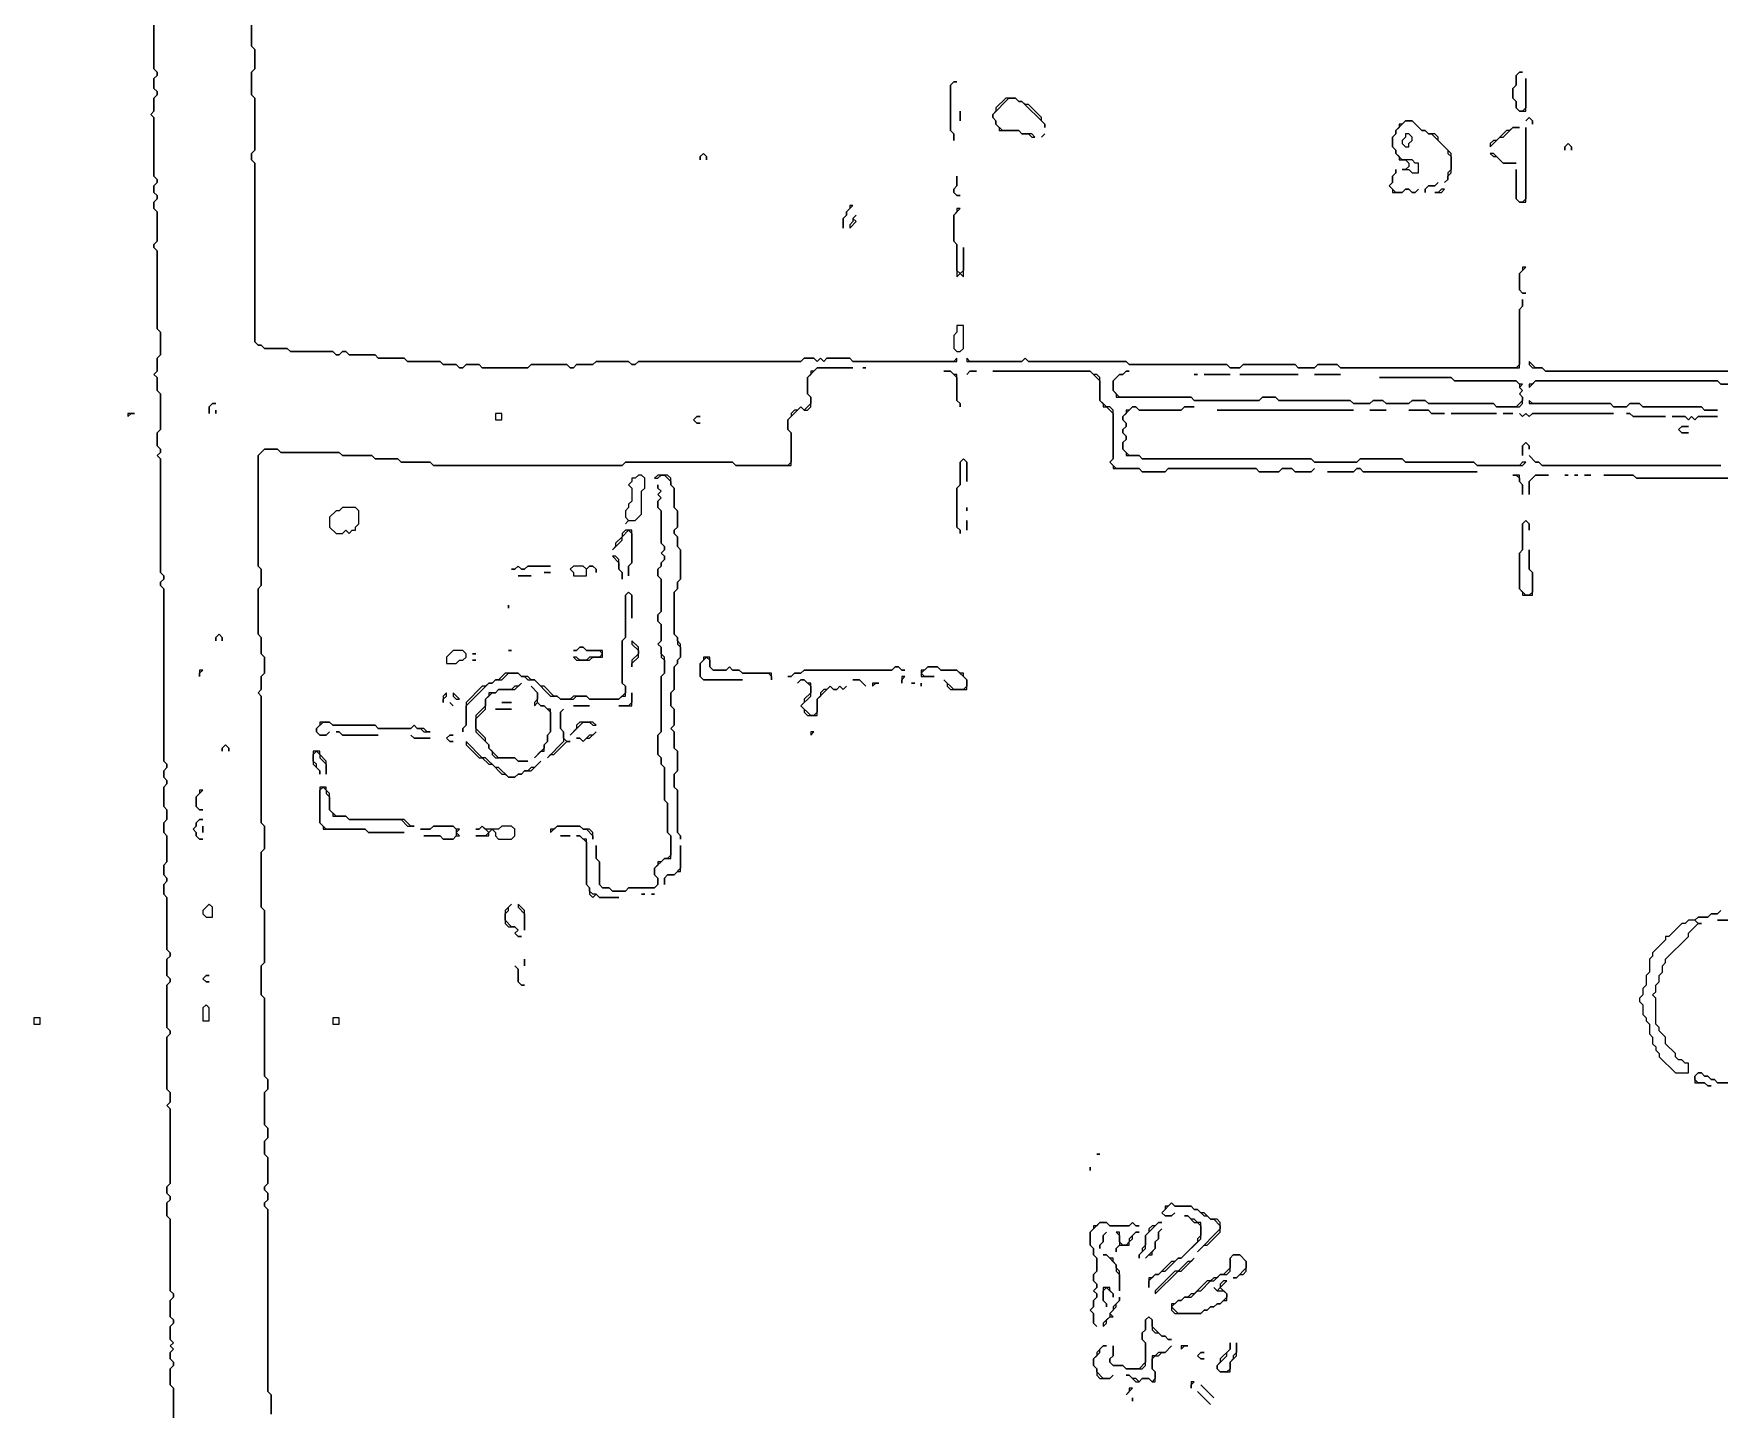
# Model space of a CAD drawing. Header units: metres. Extents: x 0 to 3575, y 1 to 2763.
# Drawn here: x 955 to 1474, y 1730 to 2154 of the extents above; entities that cross this region are included whole.
import ezdxf

# ---------------------------------------------------------------- set-up
doc = ezdxf.new("R2010")
doc.units = ezdxf.units.M

msp = doc.modelspace()

# ---------------------------------------------------------------- linework, layer by layer
for points in [[(992, 2160), (992, 2143), (993, 2142), (993, 2141), (992, 2140), (992, 2137), (993, 2136), (993, 2135), (992, 2134), (992, 2130), (991, 2129), (992, 2128), (992, 2110), (993, 2109), (993, 2108), (992, 2107), (992, 2105), (993, 2104), (993, 2103), (992, 2102), (992, 2100), (993, 2099), (993, 2090), (992, 2089), (992, 2088), (993, 2087), (993, 2063), (994, 2062), (994, 2055), (993, 2054), (993, 2050), (992, 2049), (993, 2048), (993, 2044), (994, 2043), (994, 2032), (993, 2031), (993, 2027), (994, 2026), (994, 2025), (993, 2024), (994, 2023), (994, 1988), (995, 1987), (995, 1986), (994, 1985), (994, 1984), (995, 1983), (995, 1930), (996, 1929), (996, 1928), (995, 1927), (995, 1925), (996, 1924), (996, 1923), (995, 1922), (995, 1916), (996, 1915), (996, 1912), (995, 1911), (995, 1908), (996, 1907), (996, 1899), (995, 1898), (995, 1895), (996, 1894), (996, 1893), (995, 1892), (995, 1889), (996, 1888), (996, 1872), (997, 1871), (997, 1870), (996, 1869), (996, 1864), (997, 1863), (997, 1862), (996, 1861), (996, 1848), (997, 1847), (997, 1846), (996, 1845), (996, 1829), (997, 1828), (997, 1825), (996, 1824), (997, 1823), (997, 1800), (996, 1799), (996, 1797), (997, 1796), (997, 1795), (996, 1794), (996, 1790), (997, 1789), (997, 1767), (998, 1766), (998, 1765), (997, 1764), (997, 1759), (998, 1758), (998, 1757), (997, 1756), (997, 1752), (998, 1751), (997, 1750), (998, 1749), (997, 1748), (997, 1746), (998, 1745), (998, 1744), (997, 1743), (997, 1738), (998, 1737), (998, 1720)], [(998, 1720), (998, 1737), (997, 1738), (997, 1743), (998, 1744), (998, 1745), (997, 1746), (997, 1748), (998, 1749), (997, 1750), (998, 1751), (997, 1752), (997, 1756), (998, 1757), (998, 1758), (997, 1759), (997, 1764), (998, 1765), (998, 1766), (997, 1767), (997, 1789), (996, 1790), (996, 1794), (997, 1795), (997, 1796), (996, 1797), (996, 1799), (997, 1800), (997, 1823), (996, 1824), (997, 1825), (997, 1828), (996, 1829), (996, 1845), (997, 1846), (997, 1847), (996, 1848), (996, 1861), (997, 1862), (997, 1863), (996, 1864), (996, 1869), (997, 1870), (997, 1871), (996, 1872), (996, 1888), (995, 1889), (995, 1892), (996, 1893), (996, 1894), (995, 1895), (995, 1898), (996, 1899), (996, 1907), (995, 1908), (995, 1911), (996, 1912), (996, 1915), (995, 1916), (995, 1922), (996, 1923), (996, 1924), (995, 1925), (995, 1927), (996, 1928), (996, 1929), (995, 1930), (995, 1983), (994, 1984), (994, 1985), (995, 1986), (995, 1987), (994, 1988), (994, 2023), (993, 2024), (994, 2025), (994, 2026), (993, 2027), (993, 2031), (994, 2032), (994, 2043), (993, 2044), (993, 2048), (992, 2049), (993, 2050), (993, 2054), (994, 2055), (994, 2062), (993, 2063), (993, 2087), (992, 2088), (992, 2089), (993, 2090), (993, 2099), (992, 2100), (992, 2102), (993, 2103), (993, 2104), (992, 2105), (992, 2107), (993, 2108), (993, 2109), (992, 2110), (992, 2128), (991, 2129), (992, 2130), (992, 2134), (993, 2135), (993, 2136), (992, 2137), (992, 2140), (993, 2141), (993, 2142), (992, 2143), (992, 2160)], [(1022, 2160), (1022, 2150), (1023, 2149), (1023, 2143), (1022, 2142), (1022, 2135), (1023, 2134), (1023, 2118), (1022, 2117), (1022, 2115), (1023, 2114), (1023, 2059), (1024, 2058), (1025, 2058), (1026, 2057), (1033, 2057), (1034, 2056), (1047, 2056), (1048, 2055), (1049, 2055), (1050, 2056), (1051, 2056), (1052, 2055), (1060, 2055), (1061, 2054), (1069, 2054), (1070, 2053), (1080, 2053), (1081, 2052), (1085, 2052), (1086, 2051), (1087, 2051), (1088, 2052), (1092, 2052), (1093, 2051), (1107, 2051), (1108, 2052), (1119, 2052), (1120, 2051), (1121, 2051), (1122, 2052), (1127, 2052), (1128, 2053), (1138, 2053), (1139, 2052), (1140, 2052), (1141, 2053), (1191, 2053), (1192, 2054), (1195, 2054), (1196, 2053), (1197, 2054), (1198, 2053), (1199, 2054), (1206, 2054), (1207, 2053), (1239, 2053), (1239, 2054), (1238, 2053), (1207, 2053), (1206, 2054), (1199, 2054), (1198, 2053), (1197, 2054), (1196, 2053), (1195, 2054), (1192, 2054), (1191, 2053), (1141, 2053), (1140, 2052), (1139, 2052), (1138, 2053), (1128, 2053), (1127, 2052), (1122, 2052), (1121, 2051), (1120, 2051), (1119, 2052), (1108, 2052), (1107, 2051), (1093, 2051), (1092, 2052), (1088, 2052), (1087, 2051), (1086, 2051), (1085, 2052), (1081, 2052), (1080, 2053), (1070, 2053), (1069, 2054), (1061, 2054), (1060, 2055), (1052, 2055), (1051, 2056), (1050, 2056), (1049, 2055), (1048, 2055), (1047, 2056), (1034, 2056), (1033, 2057), (1026, 2057), (1025, 2058), (1024, 2058), (1023, 2059), (1023, 2114), (1022, 2115), (1022, 2117), (1023, 2118), (1023, 2134), (1022, 2135), (1022, 2142), (1023, 2143), (1023, 2149), (1022, 2150), (1022, 2160)], [(1028, 1729), (1028, 1735), (1027, 1736), (1027, 1792), (1026, 1793), (1026, 1794), (1027, 1795), (1027, 1797), (1026, 1798), (1026, 1799), (1027, 1800), (1027, 1808), (1026, 1809), (1026, 1813), (1027, 1814), (1027, 1817), (1026, 1818), (1026, 1828), (1027, 1829), (1027, 1832), (1026, 1833), (1026, 1857), (1025, 1858), (1025, 1867), (1026, 1868), (1026, 1884), (1025, 1885), (1025, 1902), (1026, 1903), (1026, 1910), (1025, 1911), (1025, 1950), (1024, 1951), (1025, 1952), (1025, 1956), (1026, 1957), (1026, 1962), (1025, 1963), (1025, 1968), (1024, 1969), (1024, 1983), (1025, 1984), (1025, 1989), (1024, 1990), (1024, 2024), (1026, 2026), (1030, 2026), (1031, 2025), (1049, 2025), (1050, 2024), (1059, 2024), (1060, 2023), (1067, 2023), (1068, 2022), (1077, 2022), (1078, 2021), (1136, 2021), (1137, 2022), (1170, 2022), (1171, 2021), (1188, 2021), (1188, 2031), (1187, 2032), (1187, 2035), (1191, 2039), (1192, 2038), (1193, 2038), (1194, 2039), (1194, 2042), (1193, 2043), (1193, 2048), (1196, 2051), (1207, 2051), (1196, 2051), (1195, 2050), (1194, 2050), (1194, 2049), (1193, 2048), (1193, 2043), (1194, 2042), (1194, 2040), (1192, 2038), (1191, 2039), (1190, 2038), (1189, 2038), (1188, 2037), (1188, 2036), (1187, 2035), (1187, 2032), (1188, 2031), (1188, 2022), (1187, 2021), (1171, 2021), (1170, 2022), (1137, 2022), (1136, 2021), (1078, 2021), (1077, 2022), (1068, 2022), (1067, 2023), (1060, 2023), (1059, 2024), (1050, 2024), (1049, 2025), (1031, 2025), (1030, 2026), (1026, 2026), (1024, 2024), (1024, 1990), (1025, 1989), (1025, 1984), (1024, 1983), (1024, 1969), (1025, 1968), (1025, 1963), (1026, 1962), (1026, 1957), (1025, 1956), (1025, 1952), (1024, 1951), (1025, 1950), (1025, 1911), (1026, 1910), (1026, 1903), (1025, 1902), (1025, 1885), (1026, 1884), (1026, 1868), (1025, 1867), (1025, 1858), (1026, 1857), (1026, 1833), (1027, 1832), (1027, 1829), (1026, 1828), (1026, 1818), (1027, 1817), (1027, 1814), (1026, 1813), (1026, 1809), (1027, 1808), (1027, 1800), (1026, 1799), (1026, 1798), (1027, 1797), (1027, 1795), (1026, 1794), (1026, 1793), (1027, 1792), (1027, 1736), (1028, 1735), (1028, 1729)], [(1482, 2050), (1420, 2050), (1419, 2051), (1417, 2051), (1415, 2053), (1415, 2052), (1416, 2051), (1419, 2051), (1420, 2050), (1482, 2050)], [(1474, 2021), (1419, 2021), (1418, 2022), (1417, 2022), (1415, 2024), (1417, 2022), (1418, 2022), (1419, 2021), (1474, 2021)], [(1539, 2017), (1448, 2017), (1447, 2018), (1438, 2018), (1447, 2018), (1448, 2017), (1539, 2017)], [(1474, 1884), (1473, 1883), (1471, 1883), (1470, 1882), (1467, 1882), (1466, 1881), (1464, 1881), (1463, 1880), (1462, 1880), (1458, 1876), (1457, 1876), (1457, 1875), (1453, 1871), (1453, 1870), (1452, 1869), (1452, 1865), (1451, 1864), (1451, 1861), (1450, 1860), (1450, 1858), (1449, 1857), (1449, 1856), (1450, 1855), (1450, 1852), (1451, 1851), (1451, 1850), (1452, 1849), (1452, 1846), (1453, 1845), (1453, 1843), (1454, 1842), (1454, 1841), (1455, 1840), (1455, 1839), (1460, 1834), (1464, 1834), (1464, 1837), (1463, 1837), (1462, 1838), (1461, 1838), (1460, 1839), (1460, 1840), (1457, 1843), (1457, 1845), (1455, 1847), (1455, 1848), (1454, 1849), (1454, 1857), (1453, 1858), (1454, 1859), (1454, 1861), (1455, 1862), (1455, 1864), (1456, 1865), (1456, 1867), (1457, 1868), (1457, 1869), (1464, 1876), (1464, 1877), (1467, 1880), (1468, 1880), (1467, 1880), (1466, 1881), (1467, 1882), (1470, 1882), (1471, 1883), (1473, 1883), (1474, 1884)], [(1481, 1881), (1473, 1881), (1481, 1881)], [(1490, 1831), (1473, 1831), (1472, 1832), (1471, 1832), (1470, 1833), (1469, 1833), (1468, 1834), (1467, 1834), (1466, 1833), (1466, 1831), (1469, 1831), (1470, 1830), (1471, 1830), (1470, 1830), (1469, 1831), (1467, 1831), (1466, 1832), (1466, 1833), (1467, 1834), (1468, 1834), (1469, 1833), (1470, 1833), (1471, 1832), (1472, 1832), (1473, 1831), (1490, 1831)]]:
    msp.add_lwpolyline(points)
for points in [[(1412, 2142), (1411, 2141), (1411, 2138), (1410, 2137), (1410, 2134), (1411, 2133), (1411, 2131), (1412, 2130), (1414, 2130), (1414, 2140), (1414, 2131), (1413, 2130), (1412, 2130), (1411, 2131), (1411, 2133), (1410, 2134), (1410, 2137), (1411, 2138), (1411, 2141), (1412, 2142), (1413, 2142)], [(1238, 2139), (1237, 2138), (1237, 2124), (1238, 2123), (1238, 2121), (1238, 2123), (1237, 2124), (1237, 2138), (1238, 2139), (1239, 2139)], [(1254, 2134), (1251, 2131), (1251, 2130), (1250, 2129), (1250, 2128), (1251, 2127), (1251, 2126), (1252, 2125), (1252, 2124), (1258, 2124), (1259, 2123), (1261, 2123), (1262, 2122), (1263, 2122), (1262, 2123), (1259, 2123), (1258, 2124), (1253, 2124), (1251, 2126), (1251, 2127), (1250, 2128), (1250, 2129), (1255, 2134), (1257, 2134), (1258, 2133), (1259, 2133), (1266, 2126), (1266, 2125), (1266, 2126), (1265, 2127), (1265, 2128), (1261, 2132), (1260, 2132), (1259, 2133), (1258, 2133), (1257, 2134)], [(1240, 2130), (1240, 2127)], [(1377, 2127), (1376, 2126), (1375, 2126), (1375, 2125), (1374, 2124), (1374, 2123), (1373, 2122), (1373, 2119), (1374, 2118), (1374, 2117), (1375, 2116), (1375, 2115), (1377, 2115), (1378, 2114), (1378, 2113), (1377, 2112), (1376, 2112), (1378, 2112), (1379, 2111), (1381, 2111), (1381, 2114), (1380, 2114), (1379, 2115), (1376, 2115), (1374, 2117), (1374, 2118), (1373, 2119), (1373, 2122), (1374, 2123), (1374, 2124), (1377, 2127), (1379, 2127), (1382, 2124), (1383, 2124), (1384, 2123), (1385, 2123), (1390, 2118), (1390, 2117), (1391, 2116), (1391, 2112), (1390, 2111), (1390, 2109), (1389, 2108), (1390, 2109), (1390, 2110), (1391, 2111), (1391, 2117), (1387, 2121), (1387, 2122), (1386, 2123), (1384, 2123), (1383, 2124), (1382, 2124), (1379, 2127)], [(1415, 2128), (1414, 2127), (1415, 2128), (1416, 2127), (1416, 2126), (1416, 2127)], [(1266, 2123), (1265, 2122)], [(1377, 2123), (1377, 2122), (1376, 2121), (1376, 2120), (1377, 2119), (1378, 2119), (1378, 2120), (1379, 2121), (1379, 2122), (1378, 2123)], [(1410, 2125), (1409, 2124), (1408, 2124), (1405, 2121), (1404, 2121), (1403, 2120), (1403, 2119), (1406, 2122), (1407, 2122), (1410, 2125), (1412, 2125)], [(1414, 2125), (1414, 2103), (1413, 2102), (1412, 2102), (1411, 2103), (1411, 2112), (1411, 2103), (1412, 2102), (1414, 2102)], [(1161, 2117), (1160, 2116), (1160, 2115), (1160, 2116), (1161, 2117), (1162, 2116), (1162, 2115), (1162, 2116)], [(1403, 2117), (1404, 2116), (1405, 2116), (1407, 2114), (1411, 2114), (1407, 2114), (1404, 2117)], [(1427, 2120), (1426, 2119), (1426, 2118), (1426, 2119), (1427, 2120), (1428, 2119), (1428, 2118), (1428, 2119)], [(1374, 2112), (1374, 2111), (1373, 2110), (1373, 2108), (1372, 2107), (1373, 2106), (1373, 2105), (1376, 2105), (1377, 2106), (1378, 2106), (1379, 2105), (1380, 2105), (1381, 2106), (1380, 2105), (1379, 2105), (1378, 2106), (1377, 2106), (1376, 2105), (1374, 2105), (1372, 2107), (1373, 2108), (1373, 2110), (1374, 2111)], [(1239, 2110), (1239, 2107), (1238, 2106), (1238, 2105), (1239, 2104), (1240, 2104), (1239, 2104), (1238, 2105), (1238, 2106), (1239, 2107)], [(1387, 2108), (1386, 2107), (1384, 2107), (1383, 2106), (1383, 2105), (1383, 2106), (1384, 2107), (1386, 2107)], [(1388, 2106), (1387, 2105), (1386, 2105), (1388, 2105), (1389, 2106)], [(1206, 2101), (1206, 2100), (1205, 2099), (1205, 2098), (1204, 2097), (1204, 2094), (1204, 2097), (1205, 2098), (1205, 2099), (1207, 2101)], [(1239, 2100), (1239, 2099), (1238, 2098), (1238, 2090), (1239, 2089), (1239, 2079), (1240, 2080), (1241, 2079), (1241, 2088), (1241, 2081), (1240, 2080), (1239, 2081), (1239, 2089), (1238, 2090), (1238, 2098), (1240, 2100)], [(1208, 2098), (1207, 2097), (1207, 2096), (1206, 2095), (1206, 2094), (1208, 2096), (1207, 2097)], [(1413, 2082), (1413, 2081), (1412, 2080), (1412, 2075), (1413, 2074), (1414, 2074), (1413, 2074), (1412, 2075), (1412, 2080), (1414, 2082)], [(1413, 2072), (1413, 2070), (1412, 2069), (1412, 2052), (1411, 2051), (1357, 2051), (1356, 2052), (1350, 2052), (1349, 2051), (1344, 2051), (1343, 2052), (1327, 2052), (1326, 2051), (1323, 2051), (1322, 2052), (1292, 2052), (1291, 2053), (1261, 2053), (1260, 2054), (1259, 2053), (1243, 2053), (1242, 2054), (1242, 2053), (1259, 2053), (1260, 2054), (1261, 2053), (1291, 2053), (1292, 2052), (1322, 2052), (1323, 2051), (1326, 2051), (1327, 2052), (1343, 2052), (1344, 2051), (1349, 2051), (1350, 2052), (1356, 2052), (1357, 2051), (1412, 2051), (1412, 2069), (1413, 2070)], [(1415, 2072)], [(1239, 2064), (1239, 2062), (1238, 2061), (1238, 2057), (1239, 2056), (1240, 2056), (1241, 2057), (1241, 2064)], [(1210, 2051), (1211, 2051)], [(1235, 2050), (1237, 2050), (1239, 2048), (1239, 2041), (1240, 2040), (1240, 2039), (1240, 2040), (1239, 2041), (1239, 2049), (1238, 2049), (1237, 2050)], [(1243, 2050), (1242, 2049), (1243, 2050), (1245, 2050)], [(1250, 2050), (1280, 2050), (1283, 2047), (1283, 2041), (1284, 2040), (1284, 2039), (1285, 2039), (1287, 2037), (1287, 2023), (1286, 2022), (1287, 2021), (1287, 2020), (1295, 2020), (1296, 2019), (1303, 2019), (1304, 2020), (1331, 2020), (1332, 2019), (1338, 2019), (1339, 2020), (1342, 2020), (1343, 2019), (1348, 2019), (1349, 2020), (1348, 2019), (1343, 2019), (1342, 2020), (1339, 2020), (1338, 2019), (1332, 2019), (1331, 2020), (1304, 2020), (1303, 2019), (1296, 2019), (1295, 2020), (1288, 2020), (1286, 2022), (1287, 2023), (1287, 2038), (1286, 2039), (1285, 2039), (1283, 2041), (1283, 2048), (1282, 2049), (1281, 2049), (1280, 2050)], [(1291, 2050), (1290, 2049), (1289, 2049), (1287, 2047), (1287, 2044), (1288, 2043), (1288, 2042), (1311, 2042), (1312, 2041), (1332, 2041), (1333, 2042), (1337, 2042), (1338, 2041), (1360, 2041), (1361, 2040), (1366, 2040), (1367, 2041), (1370, 2041), (1371, 2040), (1378, 2040), (1379, 2041), (1383, 2041), (1384, 2040), (1404, 2040), (1405, 2039), (1412, 2039), (1413, 2040), (1413, 2042), (1412, 2043), (1413, 2044), (1412, 2045), (1413, 2046), (1412, 2046), (1411, 2047), (1392, 2047), (1391, 2048), (1369, 2048), (1391, 2048), (1392, 2047), (1411, 2047), (1412, 2046), (1412, 2045), (1413, 2044), (1412, 2043), (1413, 2042), (1413, 2041), (1411, 2039), (1405, 2039), (1404, 2040), (1384, 2040), (1383, 2041), (1379, 2041), (1378, 2040), (1371, 2040), (1370, 2041), (1367, 2041), (1366, 2040), (1361, 2040), (1360, 2041), (1338, 2041), (1337, 2042), (1333, 2042), (1332, 2041), (1312, 2041), (1311, 2042), (1289, 2042), (1287, 2044), (1287, 2047), (1289, 2049), (1290, 2049), (1291, 2050), (1292, 2050)], [(1301, 2050)], [(1312, 2049), (1313, 2049)], [(1315, 2049), (1323, 2049)], [(1326, 2049), (1344, 2049)], [(1349, 2049), (1357, 2049)], [(1417, 2047), (1416, 2046), (1415, 2046), (1415, 2045), (1417, 2047), (1473, 2047), (1474, 2046), (1496, 2046), (1474, 2046), (1473, 2047)], [(1010, 2040), (1009, 2039), (1009, 2037), (1009, 2039), (1010, 2040), (1011, 2040)], [(1011, 2038), (1011, 2037)], [(1293, 2039), (1292, 2038), (1291, 2038), (1291, 2037), (1290, 2036), (1290, 2035), (1291, 2034), (1291, 2033), (1290, 2032), (1290, 2031), (1291, 2030), (1291, 2029), (1290, 2028), (1290, 2026), (1291, 2025), (1291, 2024), (1295, 2024), (1296, 2023), (1348, 2023), (1349, 2022), (1362, 2022), (1363, 2023), (1376, 2023), (1377, 2022), (1398, 2022), (1399, 2021), (1413, 2021), (1414, 2022), (1413, 2022), (1412, 2021), (1399, 2021), (1398, 2022), (1377, 2022), (1376, 2023), (1363, 2023), (1362, 2022), (1349, 2022), (1348, 2023), (1296, 2023), (1295, 2024), (1292, 2024), (1290, 2026), (1290, 2028), (1291, 2029), (1291, 2030), (1290, 2031), (1290, 2032), (1291, 2033), (1291, 2034), (1290, 2035), (1290, 2036), (1293, 2039), (1294, 2039), (1295, 2038), (1308, 2038), (1309, 2039), (1312, 2039), (1309, 2039), (1308, 2038), (1295, 2038), (1294, 2039)], [(1319, 2038), (1361, 2038)], [(1366, 2038), (1371, 2038)], [(1378, 2038), (1384, 2038), (1385, 2037), (1389, 2037), (1385, 2037), (1384, 2038)], [(1415, 2041), (1415, 2040), (1440, 2040), (1441, 2039), (1445, 2039), (1446, 2040), (1449, 2040), (1450, 2039), (1468, 2039), (1469, 2038), (1473, 2038), (1469, 2038), (1468, 2039), (1450, 2039), (1449, 2040), (1446, 2040), (1445, 2039), (1441, 2039), (1440, 2040), (1416, 2040)], [(984, 2037), (984, 2036), (985, 2037), (986, 2037)], [(1097, 2037), (1097, 2035), (1099, 2035), (1099, 2037)], [(1159, 2036), (1158, 2035), (1159, 2034), (1160, 2034), (1159, 2034), (1158, 2035), (1159, 2036), (1160, 2036)], [(1391, 2037), (1405, 2037)], [(1407, 2037), (1410, 2037)], [(1412, 2037), (1413, 2036), (1414, 2037), (1415, 2036), (1416, 2037), (1441, 2037), (1416, 2037), (1415, 2036), (1414, 2037), (1413, 2036)], [(1445, 2037), (1446, 2037), (1447, 2036), (1457, 2036), (1447, 2036), (1446, 2037)], [(1459, 2036), (1463, 2036), (1464, 2035), (1465, 2036), (1466, 2035), (1467, 2036), (1473, 2036), (1467, 2036), (1466, 2035), (1465, 2036), (1464, 2035), (1463, 2036)], [(1462, 2033), (1461, 2032), (1462, 2031), (1464, 2031), (1462, 2031), (1461, 2032), (1462, 2033), (1464, 2033)], [(1414, 2028), (1413, 2027), (1413, 2024), (1413, 2027), (1414, 2028), (1415, 2027), (1415, 2026), (1415, 2027)], [(1241, 2023), (1240, 2022), (1240, 2015), (1239, 2014), (1239, 2002), (1240, 2001), (1240, 2000), (1240, 2001), (1239, 2002), (1239, 2014), (1240, 2015), (1240, 2022), (1241, 2023), (1242, 2022), (1242, 2016), (1242, 2022)], [(1141, 2018), (1140, 2017), (1139, 2017), (1139, 2016), (1138, 2015), (1139, 2014), (1139, 2010), (1138, 2009), (1138, 2008), (1137, 2007), (1137, 2005), (1138, 2004), (1137, 2003), (1138, 2004), (1140, 2004), (1142, 2006), (1142, 2013), (1143, 2014), (1143, 2017), (1142, 2018)], [(1147, 2018), (1146, 2017), (1147, 2017), (1148, 2018), (1149, 2018), (1151, 2016), (1151, 2015), (1152, 2014), (1152, 2008), (1153, 2007), (1153, 2002), (1152, 2001), (1152, 2000), (1153, 1999), (1153, 1996), (1154, 1995), (1154, 1986), (1153, 1985), (1153, 1983), (1152, 1982), (1152, 1969), (1153, 1968), (1153, 1966), (1154, 1965), (1154, 1962), (1153, 1961), (1153, 1960), (1152, 1959), (1152, 1952), (1151, 1951), (1151, 1947), (1152, 1946), (1152, 1941), (1151, 1940), (1152, 1939), (1152, 1934), (1153, 1933), (1153, 1927), (1152, 1926), (1152, 1922), (1153, 1921), (1153, 1908), (1154, 1907), (1154, 1906), (1154, 1907), (1153, 1908), (1153, 1921), (1152, 1922), (1152, 1926), (1153, 1927), (1153, 1933), (1152, 1934), (1152, 1939), (1151, 1940), (1152, 1941), (1152, 1946), (1151, 1947), (1151, 1951), (1152, 1952), (1152, 1959), (1153, 1960), (1153, 1961), (1154, 1962), (1154, 1966), (1153, 1967), (1153, 1968), (1152, 1969), (1152, 1982), (1153, 1983), (1153, 1985), (1154, 1986), (1154, 1995), (1153, 1996), (1153, 1999), (1152, 2000), (1152, 2001), (1153, 2002), (1153, 2007), (1152, 2008), (1152, 2014), (1151, 2015), (1151, 2017), (1150, 2018)], [(1362, 2020), (1361, 2019), (1353, 2019), (1361, 2019), (1362, 2020), (1363, 2020), (1364, 2019), (1399, 2019), (1364, 2019), (1363, 2020)], [(1410, 2018), (1411, 2018), (1412, 2017), (1412, 2016), (1413, 2015), (1413, 2012), (1413, 2015), (1412, 2016), (1412, 2018)], [(1417, 2018), (1415, 2016), (1415, 2012), (1415, 2016), (1417, 2018), (1421, 2018)], [(1423, 2018)], [(1426, 2018), (1427, 2018)], [(1429, 2018), (1430, 2018)], [(1432, 2018), (1434, 2018)], [(1147, 2015), (1147, 2014), (1148, 2013), (1147, 2012), (1148, 2011), (1147, 2010), (1147, 2008), (1148, 2007), (1148, 1997), (1149, 1996), (1149, 1995), (1148, 1994), (1149, 1993), (1149, 1992), (1148, 1991), (1148, 1990), (1147, 1989), (1147, 1987), (1148, 1986), (1148, 1976), (1147, 1975), (1147, 1973), (1148, 1972), (1148, 1967), (1147, 1966), (1148, 1965), (1148, 1962), (1149, 1961), (1149, 1957), (1148, 1956), (1148, 1939), (1147, 1938), (1147, 1932), (1148, 1931), (1148, 1929), (1149, 1928), (1149, 1918), (1150, 1917), (1150, 1908), (1151, 1907), (1151, 1901), (1150, 1900), (1149, 1900), (1148, 1899), (1147, 1899), (1147, 1898), (1146, 1897), (1146, 1895), (1147, 1894), (1147, 1892), (1146, 1891), (1138, 1891), (1137, 1890), (1133, 1890), (1132, 1891), (1130, 1891), (1129, 1892), (1129, 1899), (1128, 1900), (1128, 1904), (1128, 1900), (1129, 1899), (1129, 1892), (1130, 1891), (1132, 1891), (1133, 1890), (1137, 1890), (1138, 1891), (1146, 1891), (1147, 1892), (1147, 1894), (1146, 1895), (1146, 1897), (1149, 1900), (1151, 1900), (1151, 1907), (1150, 1908), (1150, 1917), (1149, 1918), (1149, 1928), (1148, 1929), (1148, 1931), (1147, 1932), (1147, 1938), (1148, 1939), (1148, 1956), (1149, 1957), (1149, 1962), (1148, 1963), (1148, 1965), (1147, 1966), (1148, 1967), (1148, 1972), (1147, 1973), (1147, 1975), (1148, 1976), (1148, 1986), (1147, 1987), (1147, 1989), (1148, 1990), (1148, 1991), (1149, 1992), (1149, 1993), (1148, 1994), (1149, 1995), (1149, 1996), (1148, 1997), (1148, 2007), (1147, 2008), (1147, 2010), (1148, 2011), (1147, 2012), (1148, 2013), (1147, 2014)], [(1050, 2008), (1049, 2007), (1048, 2007), (1046, 2005), (1046, 2002), (1048, 2000), (1050, 2000), (1051, 2001), (1052, 2000), (1053, 2001), (1054, 2001), (1054, 2002), (1055, 2003), (1055, 2007), (1054, 2008)], [(1242, 2008), (1242, 2007)], [(1242, 2004), (1242, 2001)], [(1414, 2004), (1413, 2003), (1413, 1995), (1412, 1994), (1412, 1983), (1413, 1982), (1413, 1981), (1416, 1981), (1416, 1988), (1415, 1989), (1415, 1995), (1415, 1989), (1416, 1988), (1416, 1982), (1415, 1981), (1414, 1981), (1412, 1983), (1412, 1994), (1413, 1995), (1413, 2003), (1414, 2004), (1415, 2003), (1415, 2001), (1415, 2003)], [(1137, 2001), (1136, 2000), (1136, 1999), (1134, 1997), (1134, 1996), (1133, 1995), (1136, 1998), (1136, 1999), (1138, 2001), (1139, 2000), (1139, 1991), (1138, 1990), (1138, 1987), (1138, 1990), (1139, 1991), (1139, 2001)], [(1133, 1993), (1135, 1991), (1135, 1989), (1136, 1988), (1136, 1986), (1136, 1988), (1135, 1989), (1135, 1992), (1134, 1993)], [(1104, 1990), (1103, 1989), (1102, 1989), (1103, 1989), (1104, 1990), (1105, 1989), (1106, 1989), (1107, 1990), (1114, 1990), (1107, 1990), (1106, 1989), (1105, 1989)], [(1102, 1987)], [(1104, 1987), (1108, 1987)], [(1112, 1988), (1114, 1988)], [(1121, 1990), (1120, 1989), (1121, 1988), (1121, 1987), (1125, 1987), (1125, 1989), (1126, 1990), (1127, 1990), (1128, 1989), (1128, 1988), (1128, 1989), (1127, 1990), (1126, 1990), (1125, 1989), (1124, 1990)], [(1138, 1982), (1137, 1981), (1137, 1968), (1136, 1967), (1136, 1954), (1137, 1953), (1137, 1951), (1135, 1949), (1126, 1949), (1125, 1950), (1121, 1950), (1120, 1949), (1117, 1949), (1116, 1950), (1115, 1950), (1112, 1953), (1111, 1953), (1109, 1955), (1108, 1955), (1107, 1956), (1105, 1956), (1104, 1957), (1100, 1957), (1098, 1955), (1097, 1955), (1096, 1954), (1095, 1954), (1094, 1953), (1093, 1953), (1088, 1948), (1088, 1941), (1087, 1940), (1087, 1939), (1087, 1940), (1088, 1941), (1088, 1947), (1095, 1954), (1096, 1954), (1097, 1955), (1099, 1955), (1101, 1957), (1104, 1957), (1105, 1956), (1106, 1956), (1107, 1955), (1109, 1955), (1114, 1950), (1116, 1950), (1117, 1949), (1121, 1949), (1122, 1950), (1125, 1950), (1126, 1949), (1135, 1949), (1136, 1950), (1137, 1950), (1137, 1953), (1136, 1954), (1136, 1967), (1137, 1968), (1137, 1981), (1138, 1982), (1139, 1981), (1139, 1974), (1139, 1981)], [(1101, 1980)], [(1101, 1978), (1101, 1977)], [(1012, 1969), (1011, 1968), (1011, 1967), (1011, 1968), (1012, 1969), (1013, 1968), (1013, 1967), (1013, 1968)], [(1139, 1970)], [(1139, 1967), (1139, 1966), (1141, 1964), (1141, 1963), (1139, 1961), (1139, 1959), (1139, 1960), (1141, 1962), (1141, 1965)], [(1084, 1964), (1082, 1962), (1082, 1960), (1085, 1960), (1086, 1961), (1087, 1961), (1088, 1962), (1088, 1963), (1087, 1964)], [(1090, 1963), (1091, 1963)], [(1090, 1961), (1091, 1961)], [(1101, 1964), (1102, 1964)], [(1101, 1962)], [(1123, 1965), (1122, 1964), (1121, 1964), (1122, 1964), (1123, 1965), (1124, 1965), (1125, 1964), (1129, 1964), (1130, 1963), (1129, 1962), (1126, 1962), (1125, 1961), (1123, 1961), (1122, 1962), (1121, 1962), (1122, 1961), (1126, 1961), (1127, 1962), (1130, 1962), (1130, 1964), (1125, 1964), (1124, 1965)], [(1161, 1962), (1161, 1961), (1160, 1960), (1160, 1956), (1161, 1955), (1173, 1955), (1161, 1955), (1160, 1956), (1160, 1960), (1162, 1962), (1163, 1961), (1163, 1959), (1164, 1958), (1168, 1958), (1169, 1959), (1170, 1958), (1172, 1958), (1173, 1957), (1181, 1957), (1182, 1956), (1182, 1955), (1182, 1957), (1173, 1957), (1172, 1958), (1170, 1958), (1169, 1959), (1168, 1958), (1164, 1958), (1163, 1959), (1163, 1962)], [(1006, 1958), (1006, 1956), (1006, 1957), (1007, 1958)], [(1220, 1959), (1219, 1958), (1192, 1958), (1191, 1957), (1189, 1957), (1188, 1956), (1187, 1956), (1188, 1956), (1189, 1957), (1191, 1957), (1192, 1958), (1219, 1958), (1220, 1959), (1221, 1959), (1222, 1958), (1223, 1958), (1222, 1958), (1221, 1959)], [(1191, 1955), (1190, 1954), (1191, 1955), (1192, 1955), (1194, 1953), (1194, 1951), (1192, 1949), (1192, 1948), (1191, 1947), (1192, 1946), (1192, 1945), (1193, 1944), (1196, 1944), (1196, 1949), (1200, 1953), (1201, 1952), (1202, 1952), (1203, 1953), (1204, 1952), (1205, 1953), (1204, 1952), (1203, 1953), (1202, 1952), (1201, 1952), (1200, 1953), (1199, 1952), (1198, 1952), (1197, 1951), (1197, 1950), (1196, 1949), (1196, 1945), (1195, 1944), (1194, 1944), (1191, 1947), (1194, 1950), (1194, 1954), (1193, 1954), (1192, 1955)], [(1207, 1955), (1209, 1955), (1211, 1953), (1209, 1955)], [(1217, 1955)], [(1219, 1955)], [(1222, 1956), (1222, 1954), (1222, 1955), (1223, 1956)], [(1230, 1959), (1229, 1958), (1228, 1958), (1228, 1956), (1232, 1956), (1229, 1956), (1228, 1957), (1230, 1959), (1233, 1959), (1234, 1958), (1239, 1958), (1242, 1955), (1242, 1953), (1241, 1952), (1238, 1952), (1235, 1955), (1236, 1954), (1236, 1953), (1237, 1952), (1242, 1952), (1242, 1955), (1241, 1956), (1241, 1957), (1240, 1957), (1239, 1958), (1234, 1958), (1233, 1959)], [(1082, 1951), (1081, 1950), (1081, 1948), (1081, 1949), (1082, 1950)], [(1084, 1951), (1084, 1950), (1085, 1949), (1086, 1949)], [(1105, 1954), (1104, 1953), (1103, 1953), (1102, 1952), (1098, 1952), (1097, 1951), (1095, 1951), (1095, 1950), (1094, 1949), (1094, 1947), (1091, 1944), (1091, 1939), (1095, 1935), (1095, 1934), (1096, 1933), (1096, 1932), (1097, 1931), (1103, 1931), (1104, 1930), (1107, 1930), (1104, 1930), (1103, 1931), (1098, 1931), (1095, 1934), (1095, 1935), (1094, 1936), (1094, 1937), (1091, 1940), (1091, 1943), (1094, 1946), (1094, 1949), (1096, 1951), (1097, 1951), (1098, 1952), (1103, 1952)], [(1108, 1953), (1110, 1951), (1110, 1949), (1109, 1948), (1109, 1947), (1110, 1948), (1111, 1947), (1112, 1947), (1114, 1945), (1114, 1939), (1113, 1938), (1113, 1936), (1112, 1935), (1112, 1934), (1109, 1931), (1111, 1933), (1112, 1933), (1112, 1935), (1113, 1936), (1113, 1938), (1114, 1939), (1114, 1946), (1113, 1946), (1112, 1947), (1111, 1947), (1110, 1948), (1110, 1951)], [(1139, 1951), (1139, 1948), (1138, 1947), (1135, 1947), (1139, 1947)], [(1188, 1954)], [(1213, 1954), (1213, 1953), (1214, 1954), (1215, 1954)], [(1225, 1954), (1226, 1954)], [(1228, 1954), (1228, 1953)], [(1083, 1948), (1084, 1947)], [(1097, 1948)], [(1097, 1946), (1102, 1946)], [(1099, 1948), (1102, 1948)], [(1118, 1946), (1117, 1945), (1117, 1940), (1118, 1939), (1118, 1936), (1113, 1931), (1114, 1932), (1115, 1932), (1119, 1936), (1120, 1936), (1119, 1936), (1118, 1937), (1118, 1939), (1117, 1940), (1117, 1945)], [(1121, 1947), (1126, 1947)], [(1043, 1942), (1043, 1941), (1042, 1940), (1042, 1939), (1043, 1938), (1045, 1938), (1046, 1939), (1045, 1938), (1043, 1938), (1042, 1939), (1042, 1940), (1044, 1942), (1046, 1942), (1047, 1941), (1060, 1941), (1061, 1940), (1071, 1940), (1072, 1941), (1073, 1940), (1074, 1940), (1075, 1939), (1077, 1939), (1076, 1939), (1075, 1940), (1073, 1940), (1072, 1941), (1071, 1940), (1061, 1940), (1060, 1941), (1047, 1941), (1046, 1942)], [(1123, 1942), (1122, 1941), (1122, 1940), (1120, 1938), (1124, 1942), (1126, 1942), (1127, 1941), (1128, 1941), (1127, 1942)], [(1014, 1935), (1013, 1934), (1013, 1933), (1013, 1934), (1014, 1935), (1015, 1934), (1015, 1933), (1015, 1934)], [(1048, 1939), (1049, 1939), (1050, 1938), (1061, 1938), (1050, 1938), (1049, 1939)], [(1071, 1938), (1072, 1937), (1077, 1937), (1072, 1937)], [(1079, 1938)], [(1083, 1938), (1082, 1937), (1083, 1936), (1084, 1936), (1083, 1936), (1082, 1937), (1083, 1938), (1084, 1938)], [(1088, 1936), (1088, 1935), (1092, 1931), (1093, 1931), (1095, 1929), (1096, 1929), (1099, 1926), (1100, 1926), (1101, 1925), (1103, 1925), (1104, 1926), (1105, 1926), (1106, 1927), (1108, 1927), (1111, 1930), (1109, 1928), (1108, 1928), (1107, 1927), (1106, 1927), (1105, 1926), (1104, 1926), (1103, 1925), (1101, 1925), (1098, 1928), (1097, 1928), (1094, 1931), (1093, 1931)], [(1128, 1939), (1127, 1938), (1126, 1938), (1124, 1936), (1123, 1937), (1122, 1937), (1123, 1937), (1124, 1936), (1125, 1937), (1126, 1937)], [(1194, 1939), (1194, 1938), (1195, 1939)], [(1041, 1933), (1041, 1929), (1043, 1927), (1043, 1926), (1043, 1927), (1042, 1928), (1042, 1929), (1041, 1930), (1041, 1932), (1042, 1933), (1043, 1932), (1043, 1931), (1045, 1929), (1045, 1926), (1045, 1930), (1043, 1932), (1043, 1933)], [(1006, 1921), (1006, 1920), (1005, 1919), (1005, 1916), (1006, 1915), (1007, 1915), (1006, 1915), (1005, 1916), (1005, 1919), (1007, 1921)], [(1043, 1922), (1043, 1911), (1044, 1910), (1044, 1909), (1057, 1909), (1058, 1908), (1069, 1908), (1058, 1908), (1057, 1909), (1045, 1909), (1043, 1911), (1043, 1921), (1044, 1922), (1045, 1921), (1045, 1920), (1046, 1919), (1046, 1915), (1047, 1914), (1047, 1913), (1051, 1913), (1052, 1912), (1068, 1912), (1070, 1910), (1072, 1910), (1071, 1910), (1069, 1912), (1052, 1912), (1051, 1913), (1048, 1913), (1046, 1915), (1046, 1920), (1045, 1921), (1045, 1922)], [(1006, 1912), (1005, 1911), (1005, 1910), (1004, 1909), (1005, 1908), (1005, 1907), (1006, 1906), (1007, 1906), (1006, 1906), (1005, 1907), (1005, 1908), (1004, 1909), (1005, 1910), (1005, 1911), (1006, 1912), (1007, 1912)], [(1007, 1910), (1007, 1908)], [(1078, 1910), (1077, 1909), (1074, 1909), (1077, 1909), (1078, 1910), (1084, 1910), (1085, 1909), (1085, 1907), (1084, 1906), (1081, 1906), (1080, 1907), (1075, 1907), (1080, 1907), (1081, 1906), (1084, 1906), (1085, 1907), (1086, 1907), (1085, 1908), (1086, 1909), (1085, 1909), (1084, 1910)], [(1093, 1910), (1092, 1909), (1091, 1909), (1092, 1909), (1093, 1910), (1095, 1908), (1094, 1907), (1091, 1907), (1095, 1907), (1095, 1908), (1096, 1909), (1097, 1908), (1097, 1907), (1098, 1906), (1102, 1906), (1103, 1907), (1103, 1909), (1102, 1910), (1099, 1910), (1098, 1909), (1094, 1909)], [(1116, 1910), (1115, 1909), (1114, 1909), (1114, 1908), (1116, 1910), (1123, 1910), (1124, 1909), (1125, 1909), (1127, 1907), (1127, 1906), (1127, 1908), (1126, 1909), (1124, 1909), (1123, 1910)], [(1071, 1908)], [(1117, 1907), (1120, 1907)], [(1122, 1907), (1123, 1907), (1125, 1905), (1125, 1892), (1126, 1891), (1126, 1889), (1127, 1888), (1128, 1889), (1129, 1888), (1135, 1888), (1129, 1888), (1128, 1889), (1127, 1889), (1126, 1890), (1126, 1891), (1125, 1892), (1125, 1906), (1124, 1906), (1123, 1907)], [(1154, 1904), (1154, 1897), (1152, 1895), (1150, 1895), (1149, 1894), (1149, 1892), (1149, 1894), (1150, 1895), (1152, 1895), (1153, 1896), (1154, 1896)], [(1142, 1889), (1143, 1889)], [(1145, 1889), (1146, 1889)], [(1148, 1890)], [(1009, 1886), (1007, 1884), (1007, 1883), (1008, 1882), (1010, 1882), (1010, 1885)], [(1102, 1886), (1100, 1884), (1100, 1880), (1101, 1879), (1103, 1879), (1104, 1878), (1103, 1877), (1104, 1876), (1105, 1876), (1104, 1876), (1103, 1877), (1104, 1878), (1103, 1879), (1102, 1879), (1100, 1881), (1100, 1883), (1101, 1884), (1101, 1885)], [(1104, 1886), (1104, 1885), (1106, 1883), (1106, 1878), (1106, 1884)], [(1102, 1869)], [(1103, 1867), (1104, 1866), (1104, 1862), (1105, 1861), (1106, 1861), (1105, 1861), (1104, 1862), (1104, 1866)], [(1104, 1869)], [(1106, 1869), (1106, 1867)], [(1008, 1864), (1007, 1863), (1008, 1862), (1009, 1862), (1008, 1862), (1007, 1863), (1008, 1864), (1009, 1864)], [(1008, 1855), (1007, 1854), (1007, 1850), (1009, 1850), (1009, 1854)], [(955, 1851), (955, 1849), (957, 1849), (957, 1851)], [(1047, 1851), (1047, 1849), (1049, 1849), (1049, 1851)], [(1280, 1805), (1280, 1804)], [(1281, 1807)], [(1282, 1809), (1283, 1809)], [(1283, 1806)], [(1282, 1804)], [(1309, 1790), (1310, 1790), (1312, 1788), (1313, 1788), (1314, 1787), (1314, 1784), (1313, 1783), (1313, 1782), (1308, 1777), (1307, 1777), (1306, 1776), (1305, 1776), (1301, 1772), (1300, 1772), (1299, 1771), (1298, 1771), (1298, 1768), (1298, 1770), (1300, 1772), (1301, 1772), (1302, 1773), (1303, 1773), (1307, 1777), (1308, 1777), (1314, 1783), (1314, 1788), (1313, 1788), (1312, 1789), (1311, 1789), (1310, 1790)], [(1305, 1794), (1304, 1793), (1303, 1793), (1303, 1792), (1302, 1791), (1303, 1790), (1305, 1790), (1306, 1791), (1305, 1790), (1303, 1790), (1302, 1791), (1305, 1794), (1306, 1793), (1311, 1793), (1312, 1792), (1313, 1792), (1315, 1790), (1316, 1790), (1317, 1789), (1318, 1789), (1320, 1787), (1320, 1786), (1313, 1779), (1315, 1781), (1316, 1781), (1320, 1785), (1320, 1788), (1319, 1789), (1317, 1789), (1315, 1791), (1314, 1791), (1313, 1792), (1312, 1792), (1311, 1793), (1306, 1793)], [(1283, 1788), (1282, 1787), (1281, 1787), (1281, 1786), (1280, 1785), (1280, 1781), (1281, 1780), (1281, 1778), (1282, 1777), (1282, 1773), (1281, 1772), (1281, 1770), (1282, 1769), (1282, 1768), (1281, 1767), (1282, 1766), (1282, 1765), (1281, 1764), (1281, 1762), (1280, 1761), (1281, 1760), (1281, 1757), (1282, 1756), (1281, 1757), (1281, 1760), (1280, 1761), (1281, 1762), (1281, 1764), (1282, 1765), (1282, 1766), (1281, 1767), (1282, 1768), (1282, 1769), (1281, 1770), (1281, 1772), (1282, 1773), (1282, 1777), (1281, 1778), (1281, 1780), (1280, 1781), (1280, 1785), (1283, 1788), (1285, 1788), (1286, 1787), (1292, 1787), (1293, 1788), (1294, 1787), (1295, 1787), (1294, 1787), (1293, 1788), (1292, 1787), (1286, 1787), (1285, 1788)], [(1285, 1785), (1284, 1784), (1284, 1782), (1283, 1781), (1283, 1780), (1283, 1781), (1284, 1782), (1284, 1784)], [(1288, 1785), (1289, 1784), (1289, 1781), (1288, 1780), (1288, 1779), (1288, 1780), (1289, 1781), (1292, 1781), (1292, 1782), (1293, 1783), (1293, 1784), (1294, 1785), (1295, 1785), (1294, 1785), (1292, 1783), (1292, 1782), (1291, 1781), (1290, 1781), (1289, 1782), (1289, 1785)], [(1301, 1788), (1300, 1787), (1299, 1787), (1298, 1786), (1298, 1785), (1297, 1784), (1297, 1781), (1296, 1780), (1296, 1779), (1295, 1778), (1295, 1777), (1295, 1778), (1297, 1780), (1297, 1784), (1301, 1788), (1302, 1788)], [(1302, 1786), (1301, 1785), (1301, 1783), (1300, 1782), (1300, 1780), (1297, 1777), (1298, 1778), (1299, 1778), (1299, 1779), (1300, 1780), (1300, 1782), (1301, 1783), (1301, 1785)], [(1290, 1779)], [(1284, 1778), (1285, 1778), (1288, 1775), (1288, 1773), (1289, 1772), (1289, 1767), (1289, 1773), (1288, 1774), (1288, 1775), (1287, 1776), (1287, 1777), (1286, 1777), (1285, 1778)], [(1312, 1777), (1311, 1776), (1310, 1776), (1307, 1773), (1306, 1773), (1300, 1767), (1300, 1766), (1307, 1773), (1308, 1773)], [(1324, 1778), (1323, 1777), (1323, 1774), (1321, 1772), (1320, 1772), (1319, 1771), (1318, 1771), (1317, 1770), (1316, 1770), (1312, 1766), (1311, 1766), (1310, 1765), (1309, 1765), (1308, 1764), (1307, 1764), (1306, 1763), (1305, 1763), (1305, 1761), (1306, 1760), (1314, 1760), (1315, 1761), (1316, 1761), (1317, 1762), (1318, 1762), (1319, 1763), (1320, 1763), (1321, 1764), (1322, 1764), (1322, 1766), (1320, 1768), (1322, 1770), (1321, 1770), (1320, 1769), (1320, 1768), (1319, 1767), (1318, 1768), (1319, 1767), (1321, 1767), (1322, 1766), (1322, 1765), (1320, 1763), (1319, 1763), (1318, 1762), (1317, 1762), (1316, 1761), (1315, 1761), (1314, 1760), (1307, 1760), (1305, 1762), (1307, 1764), (1308, 1764), (1309, 1765), (1311, 1765), (1313, 1767), (1314, 1767), (1317, 1770), (1318, 1770), (1320, 1772), (1322, 1772), (1323, 1773), (1323, 1777), (1324, 1778), (1326, 1778), (1328, 1776), (1328, 1774), (1325, 1771), (1324, 1771), (1325, 1771), (1326, 1772), (1327, 1772), (1328, 1773), (1328, 1776), (1326, 1778)], [(1284, 1768), (1284, 1764), (1285, 1763), (1285, 1762), (1285, 1763), (1284, 1764), (1284, 1767), (1285, 1768), (1287, 1766), (1287, 1765), (1287, 1766), (1286, 1767), (1286, 1768)], [(1289, 1765), (1289, 1764), (1287, 1762), (1287, 1761), (1286, 1760), (1286, 1759), (1284, 1757), (1284, 1756), (1285, 1757), (1285, 1758), (1286, 1759), (1287, 1759), (1286, 1760), (1288, 1762), (1288, 1763), (1289, 1764)], [(1298, 1766)], [(1298, 1759), (1297, 1758), (1297, 1755), (1296, 1754), (1296, 1752), (1297, 1751), (1297, 1745), (1295, 1743), (1291, 1743), (1290, 1744), (1287, 1744), (1286, 1745), (1286, 1746), (1287, 1747), (1287, 1750), (1287, 1747), (1286, 1746), (1286, 1745), (1287, 1744), (1290, 1744), (1291, 1743), (1296, 1743), (1297, 1744), (1297, 1751), (1296, 1752), (1296, 1754), (1297, 1755), (1297, 1758), (1298, 1759), (1299, 1758), (1299, 1755), (1300, 1754), (1301, 1754), (1302, 1753), (1303, 1753), (1304, 1752), (1305, 1752), (1304, 1752), (1303, 1753), (1302, 1753), (1299, 1756), (1299, 1758)], [(1288, 1753)], [(1284, 1750), (1282, 1748), (1282, 1747), (1281, 1746), (1281, 1744), (1282, 1743), (1282, 1741), (1283, 1740), (1286, 1740), (1287, 1741), (1286, 1740), (1284, 1740), (1282, 1742), (1282, 1743), (1281, 1744), (1281, 1746), (1283, 1748), (1283, 1749), (1284, 1750), (1285, 1750)], [(1305, 1750), (1303, 1748), (1301, 1748), (1300, 1747), (1299, 1747), (1299, 1743), (1300, 1742), (1300, 1740), (1299, 1739), (1298, 1740), (1296, 1740), (1295, 1739), (1294, 1740), (1293, 1740), (1292, 1741), (1291, 1741), (1292, 1741), (1294, 1739), (1295, 1739), (1296, 1740), (1298, 1740), (1299, 1739), (1300, 1739), (1300, 1742), (1299, 1743), (1299, 1746), (1300, 1747), (1301, 1747), (1302, 1748), (1303, 1748)], [(1308, 1750), (1308, 1749), (1309, 1750), (1310, 1750)], [(1314, 1748), (1313, 1747), (1314, 1746), (1315, 1746), (1314, 1746), (1313, 1747), (1314, 1748), (1315, 1748)], [(1323, 1751), (1323, 1749), (1320, 1746), (1320, 1745), (1319, 1744), (1319, 1743), (1320, 1742), (1323, 1742), (1323, 1745), (1325, 1747), (1325, 1751), (1325, 1748), (1324, 1747), (1324, 1746), (1323, 1745), (1323, 1743), (1322, 1742), (1320, 1742), (1319, 1743), (1319, 1744), (1322, 1747), (1322, 1748), (1323, 1749)], [(1305, 1744)], [(1292, 1737), (1292, 1736), (1291, 1735), (1293, 1737)], [(1305, 1742)], [(1311, 1739), (1311, 1737), (1311, 1738), (1312, 1739)], [(1314, 1738), (1318, 1734)], [(1291, 1733)], [(1293, 1734), (1293, 1733)], [(1313, 1736), (1317, 1732)]]:
    msp.add_lwpolyline(points, close=True)

doc.saveas('drawing.dxf')
